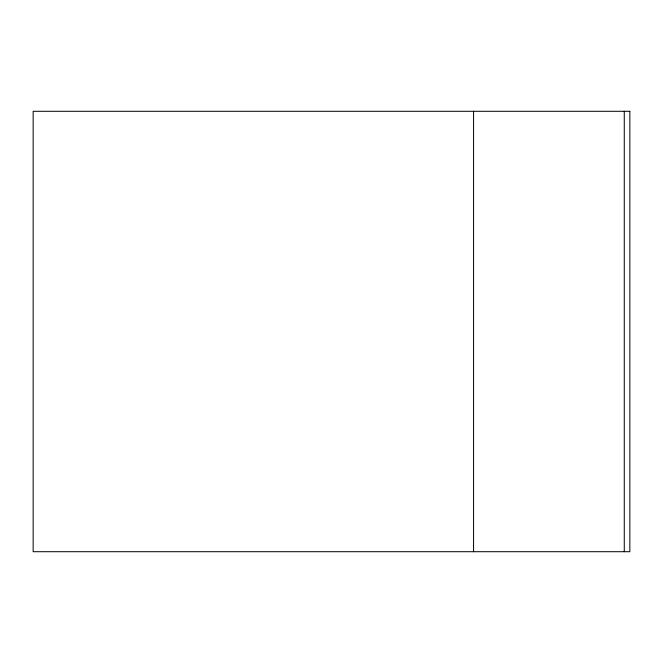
<?xml version="1.0" encoding="UTF-8"?>
<svg xmlns="http://www.w3.org/2000/svg" width="663" height="663" viewBox="0 0 663 663"><rect width="100%" height="100%" fill="white"/><g stroke="black" fill="none" stroke-linecap="round" stroke-linejoin="round"><path stroke-width="0.99" d="M624.273 111.293L624.273 551.707M473.564 111.293L473.564 551.707M629.85 111.293L33.15 111.293L33.15 551.707L629.85 551.707L629.85 111.293"/></g></svg>
